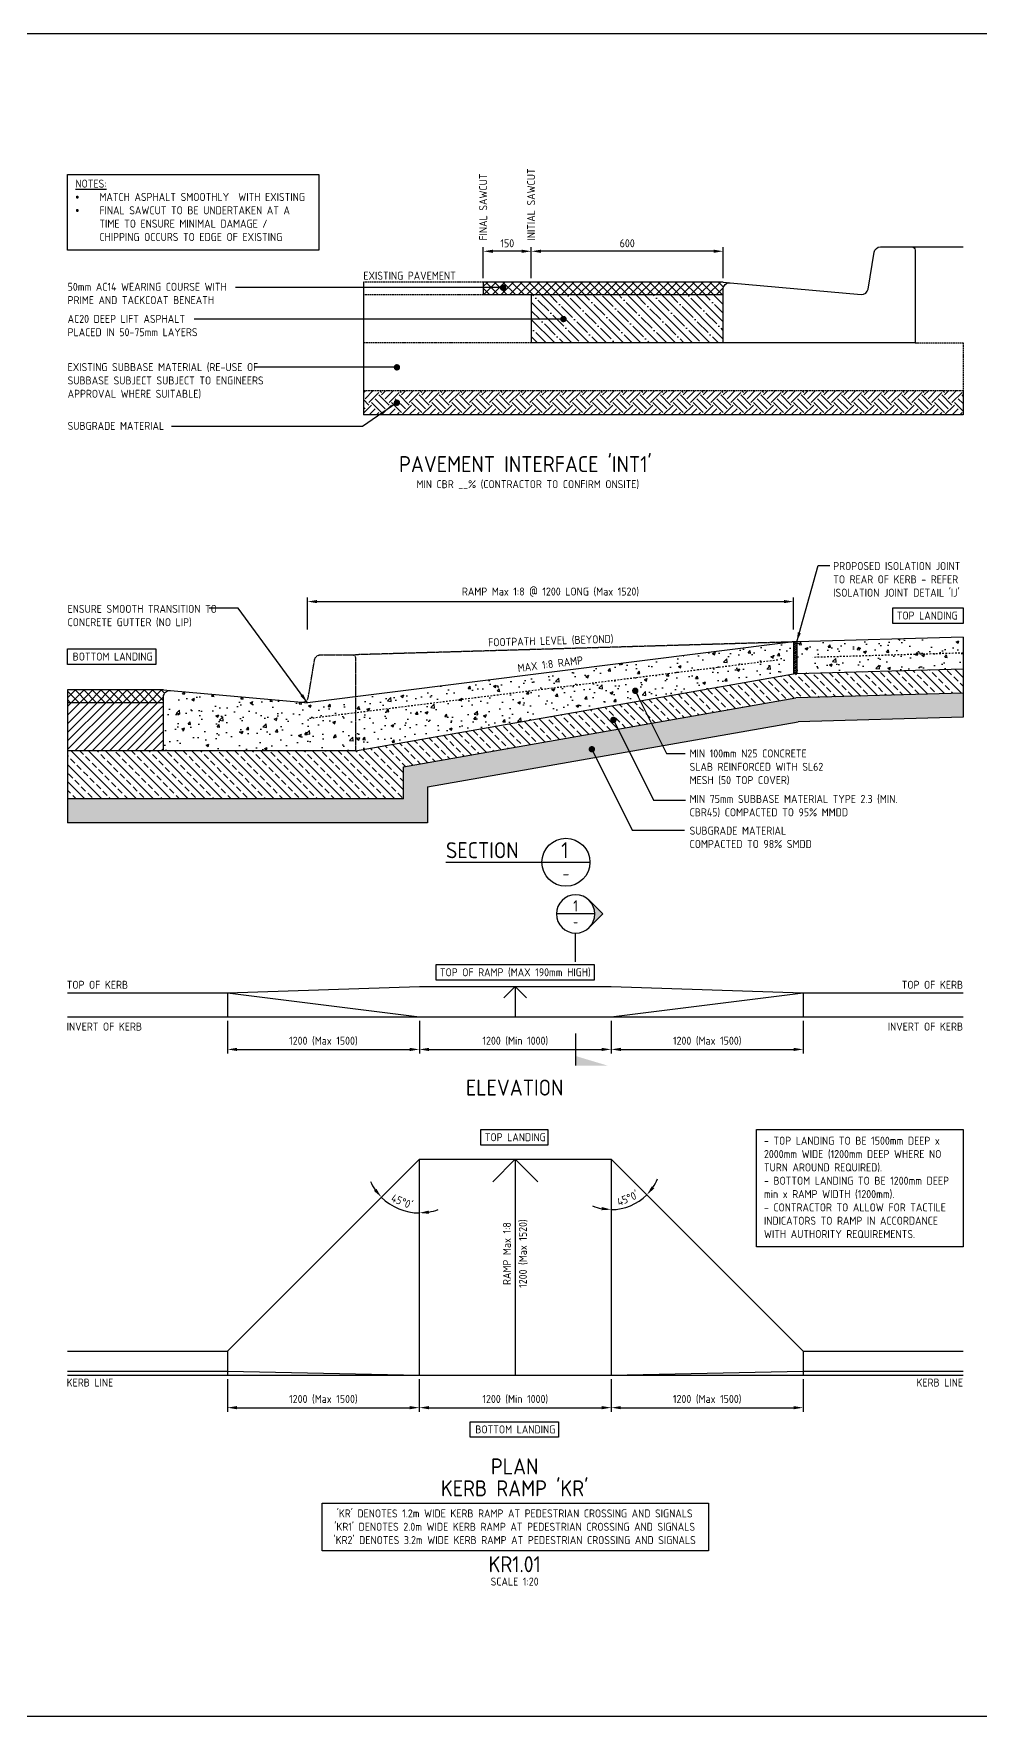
# Model space of a CAD drawing. Header units: metres. Extents: x -11330 to 7985, y 7141 to 12399.
# Drawn here: x 2578 to 5538, y 7141 to 12399 of the extents above; entities that cross this region are included whole.
import ezdxf
from ezdxf.enums import TextEntityAlignment as Align

# ---------------------------------------------------------------- set-up
doc = ezdxf.new("R2010")
doc.units = ezdxf.units.M
for name, pattern in [('CENTER2', [28.575, 19.05, -3.175, 3.175, -3.175]), ('DAS18', [3, 2, -1]), ('DAS2535', [7, 5, -2]), ('DASHED', [20, 10, -10])]:
    doc.linetypes.add(name, pattern=pattern)
for name, color, linetype in [('_NRP-CONCRETE', 7, 'Continuous'), ('_NRP-CONCRETE Hx0.5', 7, 'DAS18'), ('_NRP-DIMENSIONS', 1, 'Continuous'), ('_NRP-EXISTING H', 7, 'DAS2535'), ('_NRP-GEN THIN', 7, 'Continuous'), ('_NRP-GROUND LINE', 7, 'Continuous'), ('_NRP-HATCH', 250, 'Continuous'), ('_NRP-HATCH JOINT', 7, 'CENTER2'), ('_NRP-REINFT MESH', 7, 'DASHED'), ('_NRP-SECTION TAGS', 2, 'Continuous'), ('_NRP-SUBBASE EARTHWORKS', 251, 'Continuous'), ('_NRP-TEXT 2.5', 7, 'Continuous'), ('_NRP-TEXT 5.0', 4, 'Continuous'), ('SECTION TAG', 2, 'Continuous'), ('SECTIONMARK', 2, 'Continuous')]:
    doc.layers.add(name, color=color, linetype=linetype)
for name, color, linetype, plot in [('_NRP-DETAIL NUMBER', 230, 'Continuous', False), ('_NRP-SETOUT', 40, 'Continuous', False), ('VPORTS', 11, 'Continuous', False)]:
    doc.layers.add(name, color=color, linetype=linetype, plot=plot)
doc.styles.add('ISOCP', font='isocp.shx')
doc.styles.add('NORTHROP', font='isocp.shx')
doc.dimstyles.new('DETAILS', dxfattribs={"dimtxt": 2.5, "dimasz": 3, "dimexe": 1.25, "dimexo": 1.25, "dimgap": 1.25, "dimtad": 1, "dimdec": 0, "dimzin": 1, "dimdsep": 46, "dimtxsty": 'ISOCP', "dimcen": 1.5, "dimclrd": 1, "dimclre": 1, "dimclrt": 7, "dimaunit": 1, "dimazin": 0, "dimtfac": 1, "dimtdec": 0, "dimtmove": 0, "dimatfit": 3, "dimfxl": 1, "dimarcsym": 0})

# ---------------------------------------------------------------- blocks, each defined once
blk = doc.blocks.new('*D13')
at = {"layer": '_NRP-DIMENSIONS', "color": 1, "lineweight": -2, "transparency": 16777216}
for p, q in [((5968, -1890), (5968, -2093)), ((7168, -1890), (7168, -2093)), ((6028, -2068), (7108, -2068))]:
    blk.add_line(p, q, dxfattribs=at)
at = {"layer": '_NRP-DIMENSIONS', "color": 1, "transparency": 16777216}
for points in [[(6028, -2058), (6028, -2078), (5968, -2068)], [(7108, -2058), (7108, -2078), (7168, -2068)]]:
    blk.add_solid(points, dxfattribs=at)
at = {"layer": '_NRP-DIMENSIONS', "color": 7, "transparency": 16777216, "insert": (6568, -2016), "char_height": 50, "attachment_point": 5, "style": 'ISOCP'}
blk.add_mtext('1200 (Max 1500)', dxfattribs=at)
blk = doc.blocks.new('*D14')
at = {"layer": '_NRP-DIMENSIONS', "color": 1, "lineweight": -2, "transparency": 16777216}
for p, q in [((8368, -1890), (8368, -2093)), ((9568, -1890), (9568, -2093)), ((8428, -2068), (9508, -2068))]:
    blk.add_line(p, q, dxfattribs=at)
at = {"layer": '_NRP-DIMENSIONS', "color": 1, "transparency": 16777216}
for points in [[(8428, -2058), (8428, -2078), (8368, -2068)], [(9508, -2058), (9508, -2078), (9568, -2068)]]:
    blk.add_solid(points, dxfattribs=at)
at = {"layer": '_NRP-DIMENSIONS', "color": 7, "transparency": 16777216, "insert": (8968, -2016), "char_height": 50, "attachment_point": 5, "style": 'ISOCP'}
blk.add_mtext('1200 (Max 1500)', dxfattribs=at)
blk = doc.blocks.new('*D15')
at = {"layer": '_NRP-DIMENSIONS', "color": 1, "lineweight": -2, "transparency": 16777216}
for p, q in [((7168, -1890), (7168, -2093)), ((8368, -1890), (8368, -2093)), ((7228, -2068), (8308, -2068))]:
    blk.add_line(p, q, dxfattribs=at)
at = {"layer": '_NRP-DIMENSIONS', "color": 1, "transparency": 16777216}
for points in [[(7228, -2058), (7228, -2078), (7168, -2068)], [(8308, -2058), (8308, -2078), (8368, -2068)]]:
    blk.add_solid(points, dxfattribs=at)
at = {"layer": '_NRP-DIMENSIONS', "color": 7, "transparency": 16777216, "insert": (7768, -2016), "char_height": 50, "attachment_point": 5, "style": 'ISOCP'}
blk.add_mtext('1200 (Min 1000)', dxfattribs=at)
blk = doc.blocks.new('*D16')
at = {"layer": '_NRP-CONCRETE', "color": 1, "lineweight": -2, "transparency": 16777216}
for start, end in [(204.5102, 214.7551), (225, 270), (280.2449, 290.4898)]:
    blk.add_arc((7168, -515), 336, start, end, dxfattribs=at)
at = {"layer": '_NRP-CONCRETE', "color": 1, "transparency": 16777216}
for points in [[(6900, -700), (6884, -713), (6931, -753)], [(7229, -856), (7227, -836), (7168, -851)]]:
    blk.add_solid(points, dxfattribs=at)
at = {"layer": '_NRP-CONCRETE', "color": 7, "transparency": 16777216, "insert": (7059, -779), "char_height": 50, "attachment_point": 5, "rotation": 337.5, "style": 'ISOCP'}
blk.add_mtext("45°0'", dxfattribs=at)
blk = doc.blocks.new('*D17')
at = {"layer": '_NRP-DIMENSIONS', "color": 1, "lineweight": -2, "transparency": 16777216}
for start, end in [(325.9298, 336.8596), (248.1404, 259.0702), (270, 315)]:
    blk.add_arc((8368, -515), 315, start, end, dxfattribs=at)
at = {"layer": '_NRP-DIMENSIONS', "color": 1, "transparency": 16777216}
for points in [[(8637, -698), (8621, -685), (8591, -738)], [(8309, -814), (8307, -834), (8368, -830)]]:
    blk.add_solid(points, dxfattribs=at)
at = {"layer": '_NRP-DIMENSIONS', "color": 7, "transparency": 16777216, "insert": (8470, -760), "char_height": 50, "attachment_point": 5, "rotation": 22.5, "style": 'ISOCP'}
blk.add_mtext("45°0'", dxfattribs=at)
blk = doc.blocks.new('*D19')
at = {"layer": '_NRP-DIMENSIONS', "color": 1, "lineweight": -2, "transparency": 16777216}
for p, q in [((1500, 6066), (1500, 6265)), ((1560, 6240), (4480, 6240)), ((4540, 6066), (4540, 6265))]:
    blk.add_line(p, q, dxfattribs=at)
at = {"layer": '_NRP-DIMENSIONS', "color": 1, "transparency": 16777216}
for points in [[(1560, 6250), (1560, 6230), (1500, 6240)], [(4480, 6250), (4480, 6230), (4540, 6240)]]:
    blk.add_solid(points, dxfattribs=at)
at = {"layer": '_NRP-DIMENSIONS', "color": 7, "transparency": 16777216, "insert": (3020, 6299), "char_height": 50, "attachment_point": 5, "style": 'ISOCP'}
blk.add_mtext('RAMP Max 1:8 @ 1200 LONG (Max 1520)', dxfattribs=at)
blk = doc.blocks.new('*D20')
at = {"layer": '_NRP-DIMENSIONS', "color": 1, "lineweight": -2, "transparency": 16777216}
for p, q in [((1000, 3619), (1000, 3416)), ((2200, 3619), (2200, 3416)), ((1060, 3441), (2140, 3441))]:
    blk.add_line(p, q, dxfattribs=at)
at = {"layer": '_NRP-DIMENSIONS', "color": 1, "transparency": 16777216}
for points in [[(1060, 3451), (1060, 3431), (1000, 3441)], [(2140, 3451), (2140, 3431), (2200, 3441)]]:
    blk.add_solid(points, dxfattribs=at)
at = {"layer": '_NRP-DIMENSIONS', "color": 7, "transparency": 16777216, "insert": (1600, 3493), "char_height": 50, "attachment_point": 5, "style": 'ISOCP'}
blk.add_mtext('1200 (Max 1500)', dxfattribs=at)
blk = doc.blocks.new('*D21')
at = {"layer": '_NRP-DIMENSIONS', "color": 1, "lineweight": -2, "transparency": 16777216}
for p, q in [((3400, 3619), (3400, 3416)), ((4600, 3619), (4600, 3416)), ((3460, 3441), (4540, 3441))]:
    blk.add_line(p, q, dxfattribs=at)
at = {"layer": '_NRP-DIMENSIONS', "color": 1, "transparency": 16777216}
for points in [[(3460, 3451), (3460, 3431), (3400, 3441)], [(4540, 3451), (4540, 3431), (4600, 3441)]]:
    blk.add_solid(points, dxfattribs=at)
at = {"layer": '_NRP-DIMENSIONS', "color": 7, "transparency": 16777216, "insert": (4000, 3493), "char_height": 50, "attachment_point": 5, "style": 'ISOCP'}
blk.add_mtext('1200 (Max 1500)', dxfattribs=at)
blk = doc.blocks.new('*D22')
at = {"layer": '_NRP-DIMENSIONS', "color": 1, "lineweight": -2, "transparency": 16777216}
for p, q in [((2200, 3619), (2200, 3416)), ((3400, 3619), (3400, 3416)), ((2260, 3441), (3340, 3441))]:
    blk.add_line(p, q, dxfattribs=at)
at = {"layer": '_NRP-DIMENSIONS', "color": 1, "transparency": 16777216}
for points in [[(2260, 3451), (2260, 3431), (2200, 3441)], [(3340, 3451), (3340, 3431), (3400, 3441)]]:
    blk.add_solid(points, dxfattribs=at)
at = {"layer": '_NRP-DIMENSIONS', "color": 7, "transparency": 16777216, "insert": (2800, 3493), "char_height": 50, "attachment_point": 5, "style": 'ISOCP'}
blk.add_mtext('1200 (Min 1000)', dxfattribs=at)
blk = doc.blocks.new('SECTIONTAG_CP')
at = {"layer": 'SECTION TAG'}
blk.add_line((59, 273), (4559, 273), dxfattribs=at)
blk.add_circle((3809, 273), 750, dxfattribs=at)
at = {"layer": 'SECTION TAG', "color": 4, "style": 'NORTHROP'}
blk.add_text('SECTION', height=500, dxfattribs=at).set_placement((59, 401))
blk.add_attdef('1', text='', height=500, dxfattribs=at).set_placement((3774, 651), align=Align.MIDDLE)
at = {"layer": 'SECTION TAG', "style": 'NORTHROP'}
blk.add_attdef('-', text='', height=350, dxfattribs=at).set_placement((3809, -79), align=Align.MIDDLE)
blk = doc.blocks.new('*U63')
at = {"layer": 'SECTIONMARK'}
h = blk.add_hatch(color=256, dxfattribs=at)
h.dxf.hatch_style = 1
h.paths.add_polyline_path([(-431, 418), (-848, 0), (-431, -418, -0.405431)])
blk.add_hatch(color=256, dxfattribs=at).paths.add_polyline_path([(-1000, -4740), (0, -4440), (0, -4740)])
blk.add_hatch(color=256, dxfattribs=at).paths.add_polyline_path([(-1000, -4740), (0, -4440), (0, -4740)])
for p, q in [((-431, 418), (-848, 0)), ((-600, 0), (600, 0)), ((-431, -418), (-848, 0)), ((0, -1500), (0, -600)), ((0, -3740), (0, -4740)), ((0, -3740), (0, -4740))]:
    blk.add_line(p, q, dxfattribs=at)
blk.add_circle((0, 0), 600, dxfattribs=at)
at = {"color": 4, "ltscale": 100, "style": 'ISOCP'}
blk.add_attdef('DET-100', text='', height=350, dxfattribs=at).set_placement((0, 250), align=Align.MIDDLE_CENTER)
at = {"color": 2, "ltscale": 100, "style": 'ISOCP'}
blk.add_attdef('SHEET-100', text='', height=250, dxfattribs=at).set_placement((0, -251), align=Align.MIDDLE_CENTER)
blk = doc.blocks.new('*D39')
at = {"layer": '_NRP-DIMENSIONS', "color": 1, "lineweight": -2, "transparency": 16777216}
for p, q in [((4133.8, 11635.2), (4133.8, 11731.5)), ((4733.8, 11635.2), (4733.8, 11731.5)), ((4703.8, 11719), (4163.8, 11719))]:
    blk.add_line(p, q, dxfattribs=at)
at = {"layer": '_NRP-DIMENSIONS', "color": 1, "transparency": 16777216}
for points in [[(4163.8, 11724), (4163.8, 11714), (4133.8, 11719)], [(4703.8, 11724), (4703.8, 11714), (4733.8, 11719)]]:
    blk.add_solid(points, dxfattribs=at)
at = {"layer": '_NRP-DIMENSIONS', "color": 7, "transparency": 16777216, "insert": (4433.8, 11744), "char_height": 25, "attachment_point": 5, "style": 'ISOCP'}
blk.add_mtext('600', dxfattribs=at)
blk = doc.blocks.new('*D40')
at = {"layer": '_NRP-DIMENSIONS', "color": 1, "lineweight": -2, "transparency": 16777216}
for p, q in [((3983.8, 11635.2), (3983.8, 11731.5)), ((4133.8, 11635.2), (4133.8, 11731.5)), ((4103.8, 11719), (4013.8, 11719))]:
    blk.add_line(p, q, dxfattribs=at)
at = {"layer": '_NRP-DIMENSIONS', "color": 1, "transparency": 16777216}
for points in [[(4013.8, 11724), (4013.8, 11714), (3983.8, 11719)], [(4103.8, 11724), (4103.8, 11714), (4133.8, 11719)]]:
    blk.add_solid(points, dxfattribs=at)
at = {"layer": '_NRP-DIMENSIONS', "color": 7, "transparency": 16777216, "insert": (4058.8, 11744), "char_height": 25, "attachment_point": 5, "style": 'ISOCP'}
blk.add_mtext('150', dxfattribs=at)
blk = doc.blocks.new('A$Cc7f2a455')
at = {"layer": '_NRP-HATCH'}
h = blk.add_hatch(dxfattribs=at)
h.set_pattern_fill('AR-CONC', color=256, style=0)
h.set_pattern_definition([(50, (-92812.7, 6661.2), (182.18467, -15.93909), [19.05, -209.55]), (355, (-92812.7, 6661.2), (-35.24342, 191.05685), [15.24, -167.6406]), (100.45144, (-92797.51, 6659.87), (146.94125, 175.11775), [16.19, -178.09024]), (46.1842, (-92812.7, 6712), (271.07904, -42.04233), [28.575, -314.325]), (96.63556, (-92790.1, 6708.5), (237.4041, 247.4261), [24.285, -267.1356]), (351.18415, (-92812.7, 6712), (237.4041, 247.4261), [22.86, -251.4597]), (21, (-92787.3, 6699.3), (151.6144, -102.2652), [19.05, -209.55]), (326, (-92787.3, 6699.3), (61.80203, 184.18797), [15.24, -167.64]), (71.45144, (-92774.66, 6690.78), (213.41642, 81.92277), [16.19, -178.08994]), (37.5, (-92812.69, 6661.2), (3.088603, 84.55504), [0, -165.608, 0, -170.18, 0, -168.275]), (7.5, (-92812.69, 6661.2), (66.81966, 100.180575), [0, -97.028, 0, -161.798, 0, -64.135]), (327.5, (-92869.335, 6661.2), (135.590595, -5.728744), [0, -63.5, 0, -198.12, 0, -262.89]), (317.5, (-92894.74, 6661.2), (148.12918, 25.42649), [0, -82.55, 0, -131.572, 0, -186.69])])
h.paths.add_polyline_path([(4560, 5988.1), (4560, 5788.1), (5600, 5818.4), (5600, 6018.5)])
h = blk.add_hatch(dxfattribs=at)
h.set_pattern_fill('AR-CONC', color=256, style=0)
h.set_pattern_definition([(50, (-190404.01, 22825.68), (182.18467, -15.93909), [19.05, -209.55]), (355, (-190404.01, 22825.68), (-35.24342, 191.05685), [15.24, -167.64058]), (100.45144, (-190388.83, 22824.35), (146.94125, 175.11775), [16.19001, -178.09024]), (46.1842, (-190404.01, 22876.48), (271.07904, -42.04233), [28.575, -314.325]), (96.63556, (-190381.42, 22872.98), (237.40413, 247.42612), [24.28502, -267.1356]), (351.18415, (-190404, 22876.48), (237.40413, 247.42612), [22.85997, -251.45973]), (21, (-190378.61, 22863.78), (151.61439, -102.2652), [19.05, -209.55]), (326, (-190378.61, 22863.78), (61.80203, 184.18797), [15.24, -167.64]), (71.45144, (-190365.98, 22855.26), (213.41642, 81.92277), [16.19001, -178.08994]), (37.5, (-190404.01, 22825.68), (3.088603, 84.555039), [0, -165.608, 0, -170.18, 0, -168.275]), (7.5, (-190404.01, 22825.68), (66.819663, 100.180575), [0, -97.028, 0, -161.798, 0, -64.135]), (327.5, (-190460.655, 22825.68), (135.590595, -5.728744), [0, -63.5, 0, -198.12, 0, -262.89]), (317.5, (-190486.06, 22825.68), (148.12918, 25.42649), [0, -82.55, 0, -131.572, 0, -186.69])])
h.paths.add_polyline_path([(1800, 5645.1), (1500, 5607.6), (1463.1, 5610.8), (643.5, 5683.7, 0.4404252), (600, 5643.8), (600, 5307.6), (1800, 5307.6)])
h.paths.add_polyline_path([(4540, 5787.6), (4540, 5987.6), (1800, 5645.1), (1800, 5307.6)])
h = blk.add_hatch(dxfattribs=at)
h.set_pattern_fill('ANSI33', color=256, scale=12, angle=90, style=0)
h.set_pattern_definition([(135, (-92812.69, 6661.2), (-53.881537, -53.881537), []), (135, (-92812.69, 6715.08), (-53.881537, -53.881537), [38.1, -19.05])])
h.paths.add_polyline_path([(2100, 5207.8), (4554.6, 5637.8), (5600, 5668.4), (5600, 5818.4), (4539.4, 5787.5), (1800, 5307.6), (600, 5307.6), (0, 5307.6), (0, 5007.6), (2100, 5007.6)])
h = blk.add_hatch(dxfattribs=at)
h.set_pattern_fill('ANSI37', color=256, scale=12, style=0)
h.set_pattern_definition([(45, (-5010.03, 1540.213), (-26.94077, 26.94077), []), (135, (-5010.03, 1540.213), (-26.94077, -26.94077), [])])
h.paths.add_polyline_path([(600, 5607.6), (600, 5643.8, -0.4404252), (643.5, 5683.7), (600, 5687.6), (0, 5687.6), (0, 5607.6)])
h = blk.add_hatch(dxfattribs=at)
h.set_pattern_fill('ANSI31', color=256, scale=12, style=0)
h.set_pattern_definition([(45, (-5010.03, 1540.213), (-26.94077, 26.94077), [])])
h.paths.add_polyline_path([(0, 5607.6), (0, 5307.6), (600, 5307.6), (600, 5607.6)])
at = {"layer": '_NRP-HATCH JOINT'}
h = blk.add_hatch(dxfattribs=at)
h.set_pattern_fill('ANSI31', color=256, scale=3, angle=-9.46232, style=0)
h.set_pattern_definition([(35.53768, (24944.075, 2769.02), (-5.536294, 7.7508113), [])])
h.paths.add_polyline_path([(4560, 5988.1), (4540, 5987.6), (4540, 5787.5), (4560, 5788.1)])
at = {"layer": '_NRP-SUBBASE EARTHWORKS'}
h = blk.add_hatch(dxfattribs=at)
h.set_pattern_fill('EARTH', color=256, scale=14, angle=45, style=0)
h.set_pattern_definition([(45, (-92812.69, 6661.2), (1e-14, 125.723586), [88.9, -88.9]), (45, (-92836.27, 6684.77), (1e-14, 125.723586), [88.9, -88.9]), (45, (-92859.84, 6708.34), (1e-14, 125.723586), [88.9, -88.9]), (135, (-92859.84, 6724.06), (-125.723586, 1e-14), [88.9, -88.9]), (135, (-92836.27, 6747.63), (-125.723586, 1e-14), [88.9, -88.9]), (135, (-92812.69, 6771.21), (-125.723586, 1e-14), [88.9, -88.9])])
h.paths.add_polyline_path([(4569.8, 5488.2), (5600, 5518.3), (5600, 5668.4), (4554.6, 5637.8), (2100, 5207.8), (2100, 5007.6), (0, 5007.6), (0, 4857.6), (2250, 4857.6), (2250, 5081.8)])
at = {"layer": '_NRP-CONCRETE'}
for p, q in [((5600, 6018.5), (4560, 5988.1)), ((4540, 5987.6), (1500, 5607.6)), ((4540, 5987.6), (4540, 5787.6)), ((4560, 5988.1), (4560, 5788.1)), ((1800, 5307.6), (4539.4, 5787.5)), ((5600, 5818.4), (4560, 5788.1)), ((1463.1, 5610.8), (1500, 5607.6)), ((0, 3794.3), (1000, 3794.3)), ((1000, 3794.3), (2200, 3834.3)), ((1000, 3794.3), (2200, 3644.3)), ((1000, 3794.3), (1000, 3644.3)), ((2200, 3834.3), (3400, 3834.3)), ((3400, 3834.3), (4600, 3794.3)), ((3400, 3644.3), (4600, 3794.3)), ((4600, 3794.3), (5600, 3794.3)), ((4600, 3794.3), (4600, 3644.3)), ((0, 3644.3), (5600, 3644.3)), ((1000, 1555), (2200, 2755)), ((2200, 2755), (3400, 2755)), ((2200, 1405), (2200, 2755)), ((3400, 2755), (4600, 1555)), ((3400, 2755), (3400, 1405)), ((0, 1555), (1000, 1555)), ((1000, 1555), (1000, 1405)), ((4600, 1555), (5600, 1555)), ((4600, 1555), (4600, 1405)), ((0, 1430), (1000, 1430)), ((0, 1405), (5600, 1405)), ((1000, 1430), (2200, 1405)), ((3400, 1405), (4600, 1430)), ((4600, 1430), (5600, 1430))]:
    blk.add_line(p, q, dxfattribs=at)
blk.add_lwpolyline([(1800, 5307.6), (600, 5307.6), (600, 5643.8, -0.4404252), (643.5, 5683.7), (1463.1, 5610.8)], format="xyb", dxfattribs=at)
at = {"layer": '_NRP-CONCRETE Hx0.5'}
for p in [(1780, 5907.6), (4540, 5987.6)]:
    blk.add_line(p, (1800, 5907.6), dxfattribs=at)
at = {"layer": '_NRP-CONCRETE Hx0.5', "flags": 128}
blk.add_lwpolyline([(1463.1, 5610.8, 0.3919827), (1506.1, 5644.1), (1544.4, 5874.1, -0.3666294), (1583.9, 5907.6), (1780, 5907.6, -0.4142136), (1800, 5887.6), (1800, 5307.6)], format="xyb", dxfattribs=at)
at = {"layer": '_NRP-DIMENSIONS'}
for p, q in [((2729.3, 3763.6), (2800, 3834.3)), ((2800, 3834.3), (2800, 3644.3)), ((2870.7, 3763.6), (2800, 3834.3)), ((2658.6, 2613.6), (2800, 2755)), ((2800, 2755), (2800, 1405)), ((2941.4, 2613.6), (2800, 2755))]:
    blk.add_line(p, q, dxfattribs=at)
at = {"layer": '_NRP-GEN THIN'}
for p, q in [((600, 5687.6), (0, 5687.6)), ((600, 5687.6), (643.5, 5683.7)), ((600, 5607.6), (0, 5607.6)), ((2100, 5207.8), (4554.6, 5637.8)), ((5600, 5668.4), (4554.6, 5637.8)), ((600, 5307.6), (0, 5307.6)), ((2100, 5007.6), (2100, 5207.8)), ((2100, 5007.6), (0, 5007.6))]:
    blk.add_line(p, q, dxfattribs=at)
at = {"layer": '_NRP-HATCH JOINT'}
for p, q in [((4560, 5988.1), (4540, 5987.6)), ((4560, 5788.1), (4539.4, 5787.5))]:
    blk.add_line(p, q, dxfattribs=at)
at = {"layer": '_NRP-REINFT MESH'}
for p, q in [((5600, 5918.5), (4660, 5891)), ((4440.8, 5874.4), (1512.4, 5508.3))]:
    blk.add_line(p, q, dxfattribs=at)
at = {"layer": '_NRP-SETOUT'}
for p, q in [((5600, 6018.5), (5600, 5518.3)), ((0, 5687.6), (0, 4857.6)), ((2250, 5081.8), (4569.8, 5488.2)), ((5600, 5518.3), (4569.8, 5488.2)), ((2250, 5081.8), (2250, 4857.6)), ((2250, 4857.6), (0, 4857.6))]:
    blk.add_line(p, q, dxfattribs=at)
at = {"layer": '_NRP-TEXT 2.5'}
for points in [[(5161, 6200.8), (5600, 6200.8), (5600, 6103.8), (5161, 6103.8)], [(0, 5944.4), (553, 5944.4), (553, 5847.4), (0, 5847.4)], [(2304.9, 3971.5), (3294, 3971.5), (3294, 3874.4), (2304.9, 3874.4)], [(2584.9, 2940.6), (3004, 2940.6), (3004, 2843.5), (2584.9, 2843.5)], [(4308.3, 2940.6), (5600, 2940.6), (5600, 2207.8), (4308.3, 2207.8)], [(2517.9, 1114.4), (3071, 1114.4), (3071, 1017.4), (2517.9, 1017.4)], [(1592.6, 606), (4007.4, 606), (4007.4, 306.7), (1592.6, 306.7)]]:
    blk.add_lwpolyline(points, close=True, dxfattribs=at)
at = {"layer": '_NRP-SECTION TAGS', "xscale": 0.2, "yscale": 0.2, "zscale": 0.2}
blk.add_blockref('SECTIONTAG_CP', (2354.8, 4555.9), dxfattribs=at).add_auto_attribs({'1': '1', '-': '-'})
at = {"layer": '_NRP-SECTION TAGS'}
ref = blk.add_blockref('*U63', (3177.4, 4287.8), dxfattribs=dict(at, xscale=-0.2, yscale=0.2, zscale=0.2))
ref.add_attrib('DET-100', '1', dxfattribs={"layer": '0', "color": 4, "ltscale": 100, "height": 70, "style": 'ISOCP'}).set_placement((3177.4, 4337.7), align=Align.MIDDLE_CENTER)
ref.add_attrib('SHEET-100', '-', dxfattribs={"layer": '0', "color": 2, "ltscale": 100, "height": 50, "style": 'ISOCP'}).set_placement((3177.4, 4237.6), align=Align.MIDDLE_CENTER)
at = {"layer": '_NRP-DETAIL NUMBER', "insert": (2796, 273.6), "char_height": 100, "width": 400, "attachment_point": 2, "style": 'ISOCP'}
blk.add_mtext('KR1.01', dxfattribs=at)
at = {"layer": '_NRP-SETOUT', "insert": (2796, 140), "char_height": 50, "width": 400, "attachment_point": 2, "style": 'ISOCP'}
blk.add_mtext('SCALE 1:20', dxfattribs=at)
at = {"layer": '_NRP-TEXT 2.5', "style": 'ISOCP'}
for s, p in [('TOP LANDING', (5376, 6152.6)), ('BOTTOM LANDING', (282.1, 5896.2)), ('TOP OF RAMP (MAX 190mm HIGH)', (2800, 3923.2)), ('TOP LANDING', (2800, 2892.3)), ('BOTTOM LANDING', (2800, 1066.2))]:
    blk.add_text(s, height=50, dxfattribs=at).set_placement(p, align=Align.MIDDLE_CENTER)
for s, p in [('TOP OF KERB', (-5.1, 3820)), ('INVERT OF KERB', (-5.1, 3558.6)), ('KERB LINE', (-5.1, 1333.9))]:
    blk.add_text(s, height=50, dxfattribs=at).set_placement(p)
for s, p in [('TOP OF KERB', (5600, 3820)), ('INVERT OF KERB', (5600, 3558.6)), ('KERB LINE', (5600, 1333.9))]:
    blk.add_text(s, height=50, dxfattribs=at).set_placement(p, align=Align.RIGHT)
at = {"layer": '_NRP-TEXT 2.5', "char_height": 50, "style": 'ISOCP'}
for s, insert, width, attachment_point in [("PROPOSED ISOLATION JOINT TO REAR OF KERB - REFER ISOLATION JOINT DETAIL 'IJ'", (4788.2, 6487.2), 869.296, 1), ('ENSURE SMOOTH TRANSITION TO CONCRETE GUTTER (NO LIP)', (0.5, 6219.4), 940.223, 1), ('MIN 100mm N25 CONCRETE SLAB REINFORCED WITH SL62 MESH (50 TOP COVER)', (3890, 5315.7), 876.576, 1), ('MIN 75mm SUBBASE MATERIAL TYPE 2.3 (MIN. CBR45) COMPACTED TO 95% MMDD', (3890, 5031.4), 1325.598, 1), ('SUBGRADE MATERIAL \\PCOMPACTED TO 98% SMDD', (3890, 4833.3), 1325.598, 1), ('- TOP LANDING TO BE 1500mm DEEP x 2000mm WIDE (1200mm DEEP WHERE NO TURN AROUND REQUIRED).\\P- BOTTOM LANDING TO BE 1200mm DEEP min x RAMP WIDTH (1200mm).\\P- CONTRACTOR TO ALLOW FOR TACTILE INDICATORS TO RAMP IN ACCORDANCE WITH AUTHORITY REQUIREMENTS.', (4354.9, 2895.5), 1247.646, 1), ("'KR' DENOTES 1.2m WIDE KERB RAMP AT PEDESTRIAN CROSSING AND SIGNALS\\P'KR1' DENOTES 2.0m WIDE KERB RAMP AT PEDESTRIAN CROSSING AND SIGNALS\\P'KR2' DENOTES 3.2m WIDE KERB RAMP AT PEDESTRIAN CROSSING AND SIGNALS", (2796, 566.1), 2500, 2)]:
    blk.add_mtext(s, dxfattribs=dict(at, insert=insert, width=width, attachment_point=attachment_point))
at = {"layer": '_NRP-TEXT 2.5', "char_height": 50, "attachment_point": 1, "style": 'ISOCP'}
for s, insert, width, rotation in [('FOOTPATH LEVEL (BEYOND)', (2629.5, 6009.4), 951.669, 1.67239), ('MAX 1:8 RAMP', (2811.8, 5848.4), 780.103, 7.12502)]:
    blk.add_mtext(s, dxfattribs=dict(at, insert=insert, width=width, rotation=rotation))
at = {"layer": '_NRP-TEXT 2.5', "insert": (2800, 2165), "char_height": 50, "width": 477.553, "attachment_point": 5, "rotation": 90, "line_spacing_factor": 1.2, "style": 'ISOCP'}
blk.add_mtext('RAMP Max 1:8\\P1200 (Max 1520)', dxfattribs=at)
at = {"layer": '_NRP-TEXT 5.0', "style": 'ISOCP'}
for s, p in [('ELEVATION', (2796, 3152.5)), ('PLAN', (2796, 784.9)), ("KERB RAMP 'KR'", (2796, 648.1))]:
    blk.add_text(s, height=100, dxfattribs=at).set_placement(p, align=Align.CENTER)
at = {"layer": '_NRP-CONCRETE'}
dim = blk.add_angular_dim_2l(base=(2032, 2464), line1=((2200, 1405), (2200, 2755)), line2=((1000, 1555), (2200, 2755)), dimstyle='DETAILS', override={"dimscale": 20, "dimtix": 0, "dimtofl": 1, "dimtmove": 0, "dimatfit": 3}, dxfattribs=at)
dim.commit()
dim.dimension.update_dxf_attribs({"geometry": '*D16', "text_midpoint": (2090.6, 2490.8), "insert": (-4968.1, 3270)})
at = {"layer": '_NRP-DIMENSIONS'}
for base, p1, p2, text, picture, middle in [((4540, 6239.6), (1500, 6040.8), (4540, 6040.8), 'RAMP Max 1:8 @ 1200 LONG (Max 1520)', '*D19', (3020, 6298.9)), ((2200, 3440.8), (1000, 3644.3), (2200, 3644.3), '1200 (Max 1500)', '*D20', (1600, 3493.3)), ((3400, 3440.8), (2200, 3644.3), (3400, 3644.3), '<> (Min 1000)', '*D22', (2800, 3493.3)), ((4600, 3440.8), (3400, 3644.3), (4600, 3644.3), '1200 (Max 1500)', '*D21', (4000, 3493.3))]:
    dim = blk.add_linear_dim(base=base, p1=p1, p2=p2, text=text, dimstyle='DETAILS', override={"dimscale": 20, "dimtix": 0, "dimtofl": 1, "dimtmove": 0, "dimatfit": 3}, dxfattribs=at)
    dim.commit()
    dim.dimension.update_dxf_attribs({"geometry": picture, "text_midpoint": middle})
dim = blk.add_angular_dim_2l(base=(3481.5, 2450.7), line1=((3400, 1405), (3400, 2755)), line2=((4600, 1555), (3400, 2755)), dimstyle='DETAILS', override={"dimscale": 20, "dimtix": 0, "dimtofl": 1, "dimtmove": 0, "dimatfit": 3}, dxfattribs=at)
dim.commit()
dim.dimension.update_dxf_attribs({"geometry": '*D17', "text_midpoint": (3501.4, 2510.2), "insert": (-4968.1, 3270)})
for base, p1, p2, text, picture, middle in [((2200, 1201.5), (1000, 1405), (2200, 1405), '1200 (Max 1500)', '*D13', (1600, 1254)), ((3400, 1201.5), (2200, 1405), (3400, 1405), '<> (Min 1000)', '*D15', (2800, 1254)), ((4600, 1201.5), (3400, 1405), (4600, 1405), '1200 (Max 1500)', '*D14', (4000, 1254))]:
    dim = blk.add_linear_dim(base=base, p1=p1, p2=p2, text=text, dimstyle='DETAILS', override={"dimscale": 20, "dimtix": 0, "dimtofl": 1, "dimtmove": 0, "dimatfit": 3}, dxfattribs=at)
    dim.commit()
    dim.dimension.update_dxf_attribs({"geometry": picture, "text_midpoint": middle, "insert": (-4968.1, 3270)})
for points, override in [([(4560, 5988.1), (4693.3, 6465.4), (4765.9, 6465.4)], {"dimscale": 10, "dimtxt": 50, "dimasz": 6}), ([(1500, 5607.6), (1067.9, 6198.2), (884.8, 6198.2)], {"dimscale": 10, "dimtxt": 50, "dimasz": 6}), ([(3550.4, 5682.4), (3746.1, 5290.9), (3861.6, 5290.9)], {"dimscale": 10, "dimtxt": 50, "dimasz": 4, "dimldrblk": 'Dot'}), ([(3413.4, 5500.4), (3664.3, 4998.5), (3863.7, 4998.5)], {"dimscale": 10, "dimtxt": 50, "dimasz": 4, "dimldrblk": 'Dot'}), ([(3278.9, 5316.9), (3531.5, 4811.4), (3858.8, 4811.4)], {"dimscale": 10, "dimtxt": 50, "dimasz": 4, "dimldrblk": 'Dot'})]:
    blk.add_leader(points, dimstyle='DETAILS', override=override, dxfattribs=at)

msp = doc.modelspace()

# ---------------------------------------------------------------- hatches: boundary and pattern name
at = {"layer": '_NRP-HATCH'}
h = msp.add_hatch(dxfattribs=at)
h.set_pattern_fill('ANSI37', color=256, scale=6, style=0)
h.set_pattern_definition([(45, (-3643.219, 9828.043), (-13.470384, 13.470384), []), (135, (-3643.219, 9828.043), (-13.470384, -13.470384), [])])
h.paths.add_polyline_path([(3983.8, 11622.7), (3983.8, 11582.7), (4733.8, 11582.7), (4733.8, 11600.9, -0.440425), (4755.6, 11620.8), (4733.8, 11622.7)])
h = msp.add_hatch(dxfattribs=at)
h.set_pattern_fill('ANSI35', color=256, scale=6, angle=90, style=0)
h.set_pattern_definition([(135, (46963.364, 10057.42), (-26.94077, -26.94077), []), (135, (46963.364, 10084.36), (-26.94077, -26.94077), [47.625, -9.525, 0, -9.525])])
h.paths.add_polyline_path([(4133.8, 11582.7), (4133.8, 11432.7), (4733.8, 11432.7), (4733.8, 11582.7)])
at = {"layer": '_NRP-SUBBASE EARTHWORKS'}
h = msp.add_hatch(dxfattribs=at)
h.set_pattern_fill('EARTH', color=256, scale=7, angle=45, style=0)
h.set_pattern_definition([(45, (1928.8, 9549.072), (7e-15, 62.8618), [44.45, -44.45]), (45, (1917.01, 9560.86), (7e-15, 62.8618), [44.45, -44.45]), (45, (1905.226, 9572.645), (7e-15, 62.8618), [44.45, -44.45]), (135, (1905.226, 9580.503), (-62.8618, 7e-15), [44.45, -44.45]), (135, (1917.01, 9592.29), (-62.8618, 7e-15), [44.45, -44.45]), (135, (1928.8, 9604.076), (-62.8618, 7e-15), [44.45, -44.45])])
h.paths.add_polyline_path([(5483.8, 11207.7), (5483.8, 11282.7), (3608.8, 11282.7), (3608.8, 11207.7)])

# ---------------------------------------------------------------- linework, layer by layer
at = {"layer": '_NRP-CONCRETE'}
msp.add_lwpolyline([(5165.4, 11584.4, 0.391983), (5186.9, 11601), (5206, 11716, -0.366629), (5225.8, 11732.7), (5323.8, 11732.7, -0.414214), (5333.8, 11722.7), (5333.8, 11432.7), (4733.8, 11432.7), (4733.8, 11600.9, -0.440425), (4755.6, 11620.8)], format="xyb", close=True, dxfattribs=at)
at = {"layer": '_NRP-EXISTING H'}
for p, q in [((3983.8, 11622.7), (3608.8, 11622.7)), ((3983.8, 11582.7), (3608.8, 11582.7)), ((4133.8, 11432.7), (3608.8, 11432.7)), ((5333.8, 11432.7), (5483.8, 11432.7)), ((5483.8, 11432.7), (5483.8, 11282.7)), ((5483.8, 11282.7), (3608.8, 11282.7))]:
    msp.add_line(p, q, dxfattribs=at)
at = {"layer": '_NRP-GEN THIN'}
for p, q in [((4733.8, 11622.7), (3983.8, 11622.7)), ((3983.8, 11622.7), (3983.8, 11582.7)), ((4733.8, 11622.7), (4755.6, 11620.8)), ((4733.8, 11582.7), (3983.8, 11582.7)), ((4133.8, 11582.7), (4133.8, 11432.7)), ((4733.8, 11432.7), (4133.8, 11432.7))]:
    msp.add_line(p, q, dxfattribs=at)
at = {"layer": '_NRP-GROUND LINE'}
msp.add_line((5323.8, 11732.7), (5483.8, 11732.7), dxfattribs=at)
at = {"layer": '_NRP-SETOUT'}
for p, q in [((3608.8, 11622.7), (3608.8, 11207.7)), ((5483.8, 11282.7), (5483.8, 11207.7)), ((5483.8, 11207.7), (3608.8, 11207.7))]:
    msp.add_line(p, q, dxfattribs=at)
at = {"layer": '_NRP-TEXT 2.5'}
msp.add_lwpolyline([(2684.1, 11959), (3469.4, 11959), (3469.4, 11722.4), (2684.1, 11722.4)], close=True, dxfattribs=at)
at = {"layer": 'VPORTS'}
msp.add_lwpolyline([(7984.9, 7140.7), (25.1, 7140.7), (25.1, 12399), (7984.9, 12399)], close=True, dxfattribs=at)

# ---------------------------------------------------------------- block references
at = {"xscale": 0.4999999996782227, "yscale": 0.4999999996782227, "zscale": 0.4999999996782227}
msp.add_blockref('A$Cc7f2a455', (2683.8, 7504.3), dxfattribs=at)

# ---------------------------------------------------------------- texts
at = {"layer": '_NRP-TEXT 2.5', "style": 'ISOCP'}
msp.add_text('EXISTING PAVEMENT', height=25, dxfattribs=at).set_placement((3608.8, 11622.7), align=Align.BOTTOM_LEFT)
at = {"layer": '_NRP-TEXT 2.5', "char_height": 25, "style": 'ISOCP'}
for s, insert, width, attachment_point in [('{\\LNOTES:} \\P\\pi-75,l75,t75;{\\fSymbol|b0|i0|c2|p18;·^I}MATCH ASPHALT SMOOTHLY  WITH EXISTING\\P{\\fSymbol|b0|i0|c2|p18;·^I}FINAL SAWCUT TO BE UNDERTAKEN AT A TIME TO ENSURE MINIMAL DAMAGE / CHIPPING OCCURS TO EDGE OF EXISTING', (2708.5, 11942.8), 737.161, 1), ('50mm AC14 WEARING COURSE WITH PRIME AND TACKCOAT BENEATH', (2684.1, 11620.4), 568.692, 1), ('AC20 DEEP LIFT ASPHALT PLACED IN 50-75mm LAYERS', (2684.1, 11520.2), 484.944, 1), ('EXISTING SUBBASE MATERIAL (RE-USE OF SUBBASE SUBJECT SUBJECT TO ENGINEERS APPROVAL WHERE SUITABLE)', (2684.1, 11369.5), 614.793, 1), ('SUBGRADE MATERIAL', (2684.1, 11185.9), 662.799, 1), ('MIN CBR __% (CONTRACTOR TO CONFIRM ONSITE)', (4122.9, 11003.7), 1100, 2)]:
    msp.add_mtext(s, dxfattribs=dict(at, insert=insert, width=width, attachment_point=attachment_point))
at = {"layer": '_NRP-TEXT 2.5', "char_height": 25, "width": 662.799, "attachment_point": 1, "rotation": 90, "style": 'ISOCP'}
for s, insert in [('FINAL SAWCUT', (3970.9, 11752.5)), ('INITIAL SAWCUT', (4120.8, 11752.5))]:
    msp.add_mtext(s, dxfattribs=dict(at, insert=insert))
at = {"layer": '_NRP-TEXT 5.0', "insert": (4115.4, 11078.9), "char_height": 50, "width": 883.138, "attachment_point": 2, "style": 'ISOCP'}
msp.add_mtext("PAVEMENT INTERFACE 'INT1'", dxfattribs=at)

# ---------------------------------------------------------------- dimensions: what is measured, and where the dimension line sits
at = {"layer": '_NRP-DIMENSIONS'}
for base, p1, p2, picture, middle in [((3983.8, 11719), (4133.8, 11622.7), (3983.8, 11622.7), '*D40', (4058.8, 11744)), ((4133.8, 11719), (4733.8, 11622.7), (4133.8, 11622.7), '*D39', (4433.8, 11744))]:
    dim = msp.add_linear_dim(base=base, p1=p1, p2=p2, dimstyle='DETAILS', override={"dimscale": 10, "dimtix": 0, "dimtofl": 1, "dimtmove": 0, "dimatfit": 3}, dxfattribs=at)
    dim.commit()
    dim.dimension.update_dxf_attribs({"geometry": picture, "text_midpoint": middle})

# ---------------------------------------------------------------- leaders
for points in [[(4045.5, 11605.4), (3209.4, 11605.4)], [(4234.4, 11507.2), (3079.5, 11507.2)], [(3713.7, 11356.3), (3267, 11356.3)], [(3713.7, 11245.7), (3606.3, 11171.8), (3009.2, 11171.8)]]:
    msp.add_leader(points, dimstyle='DETAILS', override={"dimscale": 10, "dimtxt": 25, "dimasz": 2, "dimldrblk": 'Dot'}, dxfattribs=at)

doc.saveas('drawing.dxf')
